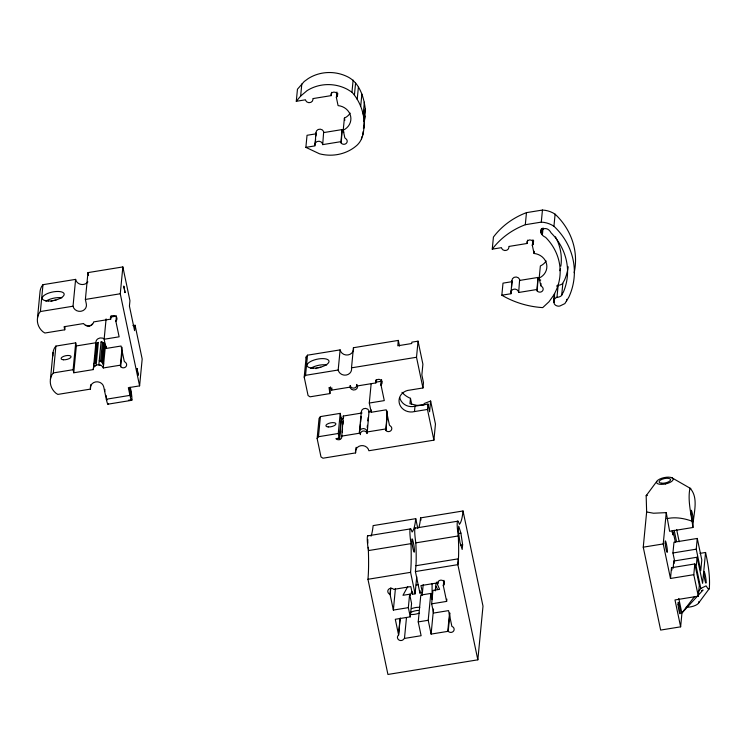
<?xml version="1.0" encoding="UTF-8"?>
<svg xmlns="http://www.w3.org/2000/svg" width="747" height="747" viewBox="0 0 747 747"><rect width="100%" height="100%" fill="white"/><g stroke="black" fill="none" stroke-linecap="round" stroke-linejoin="round"><path stroke-width="1.12" d="M422.092 595.452L422.092 592.007M432.083 583.472L432.083 599.58L430.795 593.445L420.804 595.07L418.227 621.906L421.121 635.716L404.472 638.424L403.632 639.227A3.39 3.119 5.5 0 1 398.571 639.731A3.39 3.119 5.5 0 1 398.599 635.043L400.243 617.984M323.853 132.555L342.098 129.586L340.931 141.659L322.695 144.629L323.684 131.621A3.996 3.67 5.5 0 0 315.934 132.882L316.149 133.806L307.036 135.291L305.868 147.364L319.529 153.798A38.909 35.707 5.5 0 0 357.234 145.039C366.768 135.814 362.809 120.781 365.283 109.062C363.91 97.287 359.671 83.496 348.7 77.361A37.733 34.633 5.5 0 0 308.212 78.584L304.178 81.535L297.455 89.22L296.288 101.303L305.495 99.799L305.682 100.537A3.81 3.492 5.5 0 0 312.984 99.351L312.862 98.604L331.266 95.607L331.584 92.311M363.985 128.082L365.283 109.062M527.55 240.16L527.233 243.457L508.828 246.454L508.95 247.201A3.81 3.492 5.5 0 1 501.648 248.387L501.461 247.649L492.254 249.153L493.422 237.07A76.437 70.143 5.5 0 1 526.467 212.643L542.453 210.047A23.372 21.448 5.5 0 1 555.105 214.174L553.938 226.248A70.339 64.559 5.5 0 1 568.822 297.175L564.863 303.599L560.054 305.934A4.734 4.342 5.5 0 1 557.86 306.121L556.431 305.71A4.734 4.342 5.5 0 1 554.302 303.833L553.751 301.181A5.285 4.856 5.5 0 1 556.982 297.297A6.704 6.153 5.5 0 0 561.333 295.747L563.462 291.928A61.73 56.651 5.5 0 0 551.062 232.831C545.982 223.157 534.703 232.224 545.637 237.378A54.326 49.862 5.5 0 1 553.359 295.644L548.961 301.807L542.705 307.615A85.924 78.855 5.5 0 1 501.835 295.214L503.002 283.141L512.125 281.656L511.9 280.732A3.996 3.67 5.5 0 1 519.651 279.471L518.661 292.479L536.897 289.509L538.064 277.436L519.828 280.405M368.075 535.795A16.966 1.858 80.8 0 0 368.374 550.586A173.584 19.002 80.8 0 1 367.954 579.28L387.926 674.457L477.837 659.825L457.864 564.648L458.509 557.299A123.918 13.567 80.8 0 0 458.275 535.954A16.966 1.858 80.8 0 1 459.396 524.329A176.012 19.273 80.8 0 0 463.028 510.976L420.57 517.886A176.012 19.273 80.8 0 1 418.815 527.606M37.49 318.091L40.077 291.255A16.966 15.575 5.5 0 1 41.636 286.493L42.981 284.691L75.615 279.378A6.788 6.228 5.5 0 0 80.909 284.383A6.788 6.228 5.5 0 0 87.894 281.871M65.064 326.43L64.737 329.791L44.904 333.013L42.915 331.752A16.966 15.575 5.5 0 1 39.049 313.329L40.394 311.527L42.981 284.691M50.413 379.485L53 352.649M108.25 403.548A8.488 0.924 80.8 0 1 106.317 399.225L103.74 386.946A6.788 6.228 5.5 0 0 95.793 381.885A6.788 6.228 5.5 0 0 90.424 389.112L57.827 394.416L55.838 393.146A16.966 15.575 5.5 0 1 51.973 374.733L53.317 372.921L55.904 346.085L75.699 342.864L76.343 345.936L73.757 372.772L93.291 369.588A5.145 4.725 5.5 0 1 95.242 365.685L97.446 364.788L100.182 365.246M132.91 325.617L135.095 325.262L134.581 330.632L129.427 306.065L129.941 300.696L122.853 266.931L87.969 272.608L85.382 299.444L86.344 304.048A6.788 6.228 5.5 0 1 80.975 311.275A6.788 6.228 5.5 0 1 73.029 306.214L75.615 279.378M73.757 372.772L73.113 369.7L75.699 342.864M90.424 389.112L90.854 384.64M93.291 369.588L95.877 342.761A5.145 4.725 5.5 0 1 97.829 338.849L100.033 337.952L102.451 338.092A5.145 4.725 5.5 0 1 103.581 338.55M94.71 363.359L96.606 344.395L98.333 342.425L96.139 365.236L95.074 366.077M95.037 363.173L95.252 360.96M95.569 357.645L95.989 353.228M96.204 351.015L96.606 344.395M94.804 363.182L95.467 362.052L97.278 343.265M103.282 367.963L105.476 345.161A5.145 4.725 5.5 0 0 102.068 342.117L101.05 341.986L98.856 364.788L99.874 364.928A5.145 4.725 5.5 0 1 103.282 367.963L120.379 365.18L122.097 347.29M102.386 342.434L103.469 343.284L101.657 362.062L100.574 361.221L102.386 342.434L101.05 341.986M120.379 365.18L120.697 366.721A3.39 3.119 5.5 0 0 125.804 366.824A3.39 3.119 5.5 0 0 125.16 362.164L124.282 361.371L121.061 346.02L106.074 348.457L104.141 339.25L106.102 318.913M102.358 363.201L104.169 344.414L103.469 343.284M102.628 363.023L104.403 344.675M106.074 348.457L106.298 346.197M64.737 329.791L64.093 326.719L83.627 323.544A5.397 4.949 5.5 0 0 86.064 325.589L89.313 325.991L92.18 324.6A5.397 4.949 5.5 0 0 93.618 321.91L110.715 319.128L111.042 315.776M104.711 391.549L104.916 389.355M115.906 321.462L116.448 315.869M128.521 400.243L131.892 399.692A8.488 0.924 80.8 0 1 129.959 395.378L128.353 387.702L139.596 385.872L120.267 293.767L122.853 266.931M120.697 366.721L122.209 351.062M139.596 385.872L142.182 359.036L135.095 325.262M296.288 101.303L300.649 96.074L301.807 83.991M305.868 147.364L314.991 145.88L315.934 132.882M315.094 144.787L315.626 139.297M315.944 136.001L316.149 133.806M330.538 386.871L329.894 393.585L310.061 396.816L308.072 395.546L304.206 377.123L306.139 357.001L307.484 355.189L340.118 349.885A6.788 6.228 5.5 0 0 348.065 354.937A6.788 6.228 5.5 0 0 353.443 347.719L398.319 340.408L399.505 346.085M304.206 377.123L305.551 375.321L307.484 355.189M340.931 141.659L341.258 143.191A3.39 3.119 5.5 0 0 346.356 143.293A3.39 3.119 5.5 0 0 345.712 138.634L344.834 137.85L343.228 130.174A14.146 12.979 5.5 0 0 350.642 116.271A14.146 12.979 5.5 0 0 338.074 105.607L336.374 97.521L336.906 92.04M336.374 97.521L337.28 93.627M336.962 96.923L337.569 94.01M337.355 96.204L337.747 93.216M341.258 143.191L342.098 129.586M343.228 130.174L344.386 118.101A14.146 12.979 5.5 0 0 350.166 113.133M401.989 392.324A21.971 20.16 5.5 0 0 410.476 398.338L409.954 403.707L416.873 405.36L423.969 404.893L424.1 403.557L430.627 401.027L435.454 424.053L433.904 440.16L368.897 450.74A6.788 6.228 5.5 0 0 360.95 445.679A6.788 6.228 5.5 0 0 355.572 452.906L322.984 458.21L320.995 456.94L317.13 438.526L319.072 418.395L320.416 416.593L340.202 413.371L341.482 419.459L339.549 439.581L338.27 433.493L340.202 413.371M317.13 438.526L318.474 436.715L320.416 416.593M364.125 121.135C363.322 110.519 359.074 100.126 351.968 92.18L353.135 80.106M354.423 95.009L355.591 82.936M357.215 99.342L358.383 87.268M376.189 379.569L375.872 382.922L357.103 385.975L356.786 384.444A3.39 3.119 5.5 0 1 354.097 388.057A3.39 3.119 5.5 0 1 350.128 385.527L350.446 387.067L331.687 390.121L331.901 387.88M360.717 106.111L361.884 94.038M353.443 347.719L351.501 367.841A6.788 6.228 5.5 0 1 346.132 375.069A6.788 6.228 5.5 0 1 338.186 370.008L340.118 349.885M363.21 114.226L364.368 102.143M361.473 139.063L361.679 136.869M362.799 134.927L363.117 131.631M363.434 128.344L363.649 126.15M341.174 417.975L339.231 438.097L335.907 438.638A3.39 3.119 5.5 0 0 339.11 439.712L339.95 439.46A3.39 3.119 5.5 0 0 341.678 437.705L343.293 416.042L362.052 412.988M342.21 432.111L342.537 428.759M342.966 424.287L343.284 420.935M355.572 452.906L356.114 447.313M359.372 432.28L361.305 412.157A3.996 3.67 5.5 0 1 369.065 410.887L367.291 431.943L367.122 431.019A3.996 3.67 5.5 0 0 359.372 432.28L359.587 433.204M360.017 428.731L360.456 424.259M360.67 422.018L361.203 416.424M387.254 411.093L385.854 430.515A3.39 3.119 5.5 0 0 390.952 430.617A3.39 3.119 5.5 0 0 390.317 425.958L389.439 425.164L386.218 409.814L371.231 412.26L369.298 403.044L371.128 384.033M367.207 427.564L367.421 425.323M367.851 420.85L368.168 417.498M371.231 412.26L371.446 410.019M369.298 403.044L384.285 400.607L380.979 384.845L381.409 380.372M381.063 385.256L381.596 379.663M385.854 430.515L387.366 414.856M398.319 340.408L397.796 345.777L411.718 343.517L411.849 342.173L418.059 341.164L422.895 364.191L421.859 374.919L423.474 382.595L422.951 387.964L409.963 390.074A11.952 10.962 5.5 0 0 399.234 402.932A11.952 10.962 5.5 0 0 414.473 411.569L427.461 409.459L427.984 404.09L414.996 406.2A11.952 10.962 5.5 0 1 399.748 397.572M407.741 586.6L402.969 595.303L409.636 594.22L408.338 607.638L393.361 610.075L390.046 594.313L390.597 588.627M390.139 594.724L390.793 587.898M422.951 387.964L416.509 357.262L418.059 341.164M393.361 610.075L395.434 588.459M414.473 411.569L414.996 406.2M398.515 634.633L400.047 618.712M404.472 638.424L406.443 617.956M430.627 401.027L429.59 411.765L427.984 404.09M398.599 635.043L395.294 619.282L410.271 616.845L411.569 603.427L409.636 594.22M416.733 576.777L415.089 593.837L412.428 594.267L412.643 591.997M423.185 584.677L422.41 592.642L419.917 593.053L420.131 590.774M436.472 582.146L439.6 589.336L432.943 590.419L431.654 603.837L433.587 613.054L448.564 610.616L451.879 626.378A3.39 3.119 5.5 0 1 453.578 631.094A3.39 3.119 5.5 0 1 448.209 631.308L431.112 634.091L428.208 620.281L430.795 593.445M431.112 634.091L433.521 609.066M435.277 590.868L435.931 584.042M431.654 603.837L446.631 601.4L443.326 585.639L443.765 581.091M443.41 586.05L443.961 580.363M446.631 601.4L446.855 599.131M447.761 631.383L449.517 613.184M448.209 631.308L449.955 613.11M462.626 544.768L462.178 549.465L459.993 542.509L458.266 530.856L458.723 526.159L460.899 533.115L462.626 544.768L460.404 545.133M501.835 295.214L510.957 293.73L511.9 280.732M510.957 293.73L511.275 290.443M511.592 287.147L512.125 281.656M477.837 659.825L483.001 606.153L463.028 510.976M492.254 249.153A76.437 70.143 5.5 0 1 525.309 224.716L526.467 212.643M536.897 289.509L537.224 291.041A3.39 3.119 5.5 0 0 542.322 291.143A3.39 3.119 5.5 0 0 541.687 286.484L540.8 285.699L539.194 278.024A14.146 12.979 5.5 0 0 546.608 264.121A14.146 12.979 5.5 0 0 534.04 253.466L532.34 245.371L532.872 239.89M532.434 245.791L532.956 240.301M532.34 245.371L533.349 240.385M532.928 244.773L533.647 240.758M534.04 253.466L534.254 251.263M525.309 224.716L541.286 222.12L542.453 210.047M540.893 231.411L541.099 229.217M540.921 232.308L541.127 230.113M541.202 233.167L541.622 228.778M541.706 233.932L542.238 228.451M542.415 234.558L543.05 227.975M537.224 291.041L538.064 277.436M539.194 278.024L540.361 265.951A14.146 12.979 5.5 0 0 546.132 260.983M540.8 285.699L541.015 283.505M553.723 302.04L554.47 294.169M553.807 302.535L554.657 293.758M554.321 299.902L554.638 296.615M556.982 297.297L558.149 285.223A6.704 6.153 5.5 0 0 562.491 283.664L564.62 279.854A61.73 56.651 5.5 0 0 568.215 266.8M561.679 295.42L562.836 283.346M566.45 301.545L566.665 299.351M701.452 590.737L703.076 590.018L681.955 612.979L680.629 626.826L660.647 630.076L643.251 547.178L646.641 511.966L646.164 495.709L656.772 481.395M670.479 578.467L671.516 567.729L694.822 563.938L693.786 574.676L670.479 578.467L663.233 543.928L666.249 512.638L653.522 513.226L646.641 511.966M672.085 532.359L673.28 532.294L673.028 534.936L672.179 530.734M674.597 560.894L672.935 552.976L673.971 542.238L697.278 538.447L701.788 559.933L700.751 570.671L696.241 549.176L697.278 538.447M673.103 568.336L673.803 561.025L697.11 557.234L702.591 583.332L705.56 552.472L700.014 553.378M692.927 527.503C692.777 515.299 699.603 498.286 689.967 488.146C687.38 500.658 691.451 514.814 692.927 527.503L669.62 531.294L666.249 512.638M697.11 557.234L696.213 566.628L700.789 588.459L697.978 592.1M680.629 626.826L674.989 599.953L698.296 596.162L699.332 585.433L694.822 563.938M419.917 593.053L415.407 571.558L416.051 564.209A123.918 13.567 80.8 0 0 415.818 542.864A16.966 1.858 80.8 0 1 415.528 528.073M364.162 121.714L365.152 116.009M698.688 602.941L709.295 588.617C710.238 576.544 708.184 564.246 705.56 552.472M437.901 582.184L437.779 583.799L437.901 582.184A3.39 3.119 5.5 0 1 443.008 580.699A3.39 3.119 5.5 0 1 443.326 585.639M533.33 244.054C534.749 240.179 528.241 238.162 526.915 241.925L527.233 243.457M409.673 595.807L411.793 591.941M91.536 325.048L92.189 324.03M55.904 346.085L54.559 347.897A16.966 15.575 5.5 0 0 52.916 355.983M678.78 598.459L681.843 613.044L694.477 596.648M300.649 96.074L307.045 90.658A37.733 34.633 5.5 0 1 347.542 89.435L351.968 92.18M646.164 495.709L646.678 495.186L647.369 495.588M709.295 588.617L708.782 589.15L707.932 588.655L706.074 585.863L700.789 588.459M95.467 362.052L96.522 361.212L95.635 361.66A5.145 4.725 5.5 0 0 93.683 365.563M91.162 325.328L89.351 326.187L87.306 325.953M45.941 301.2L46.323 300.91A11.205 4.277 -11.9 0 1 61.852 297.829M310.771 368.346L311.154 368.056A11.205 4.277 -11.9 0 1 326.691 364.975M98.333 342.425L97.446 342.873A5.145 4.725 5.5 0 0 95.485 346.785L96.634 346.599M341.482 419.459L341.893 419.338A3.39 3.119 5.5 0 0 343.218 418.301M85.382 299.444L120.267 293.767M40.394 311.527L73.029 306.214M110.491 317.083L115.841 316.214M104.141 339.25L119.128 336.813L115.822 321.051A3.39 3.119 5.5 0 0 115.496 316.112A3.39 3.119 5.5 0 0 110.388 317.596L110.715 319.128M76.343 345.936L95.877 342.761M105.476 345.161L104.337 345.338L104.169 344.414M102.526 364.125L103.674 363.938A5.145 4.725 5.5 0 0 100.257 360.904L99.248 360.764L100.574 361.221M53.317 372.921L73.113 369.7M106.317 399.225L129.959 395.378M107.876 404.192L131.752 400.299M305.551 375.321L338.186 370.008M351.501 367.841L416.509 357.262M375.517 382.221L381.941 381.175M368.71 411.905L371.511 411.448M318.474 436.715L338.27 433.493M341.351 436.173L360.11 433.12L360.437 434.651A3.39 3.119 5.5 0 1 363.117 431.038A3.39 3.119 5.5 0 1 367.094 433.568L366.768 432.027L385.536 428.983M417.778 528.344L415.743 518.679L373.127 525.608A184.135 20.16 80.8 0 1 371.016 536.197M367.599 535.879L410.691 528.857M415.043 528.157L457.976 521.163M458.677 533.479L460.899 533.115M368.374 550.586L410.99 543.648A16.966 1.858 80.8 0 1 412.111 532.023A184.135 20.16 80.8 0 0 415.743 518.679M415.818 542.864L458.275 535.954M666.968 518.651C675.139 516.793 683.766 518.25 691.563 521.014M415.967 565.712L458.425 558.803M367.954 579.28L410.579 572.342A173.584 19.002 80.8 0 0 410.99 543.648M415.407 571.558L457.864 564.648A123.918 13.567 80.8 0 0 458.397 559.363M643.251 547.178L663.233 543.928M416.172 585.013L418.395 584.658M437.583 582.875L420.935 585.583L422.41 592.642M672.935 552.976L696.241 549.176M418.227 621.906L428.208 620.281M671.768 477.697L690.816 488.631M85.821 325.066L86.839 325.804M436.164 586.218L437.509 589.299M350.091 387.123L350.278 387.861A3.81 3.492 5.5 0 0 357.589 386.666L357.458 385.919M361.305 412.157L361.529 413.072M693.786 574.676L698.296 596.162M676.633 529.474L679.21 541.752M674.158 530.258L676.502 541.416M673.28 532.294L675.391 542.341M673.803 561.025L674.28 563.294M671.516 567.729L671.992 569.998M427.461 409.459L433.904 440.16M410.476 398.338L411.662 404.015M344.386 118.101L344.853 120.295M420.57 517.886L421.028 520.043M331.266 95.607L330.949 94.075C332.144 90.742 337.821 91.825 337.532 95.411M375.872 382.922L375.545 381.39A3.39 3.119 5.5 0 1 380.653 379.906A3.39 3.119 5.5 0 1 380.979 384.845M410.579 572.342L415.089 593.837M412.428 594.267L410.813 586.591L393.716 589.374A3.39 3.119 5.5 0 0 388.347 589.598A3.39 3.119 5.5 0 0 390.046 594.313M408.338 607.638L410.271 616.845M343.293 416.042L343.611 417.582M331.687 390.121L331.369 388.58A3.39 3.119 5.5 0 0 329.044 387.478L329.894 393.585M306.139 357.001L306.597 359.167M87.969 272.608L88.548 275.372M518.661 292.479L518.493 291.545A3.996 3.67 5.5 0 0 510.743 292.815M322.695 144.629L322.527 143.695A3.996 3.67 5.5 0 0 314.776 144.965M129.987 387.235L130.66 391.372A4.417 0.486 80.8 0 1 131.08 396.255A4.417 0.486 80.8 0 1 130.043 393.408A4.417 0.486 80.8 0 1 129.446 388.029M51.095 301.527A5.089 1.942 -11.9 0 1 52.159 301.041M53.382 300.639A5.089 1.942 -11.9 0 1 55.969 300.219M130.604 388.664A8.488 0.924 80.8 0 1 131.892 399.692M107.12 399.925A4.417 0.486 80.8 0 1 106.914 399.374M106.476 397.609A4.417 0.486 80.8 0 1 106.074 395.387M541.286 222.12A23.372 21.448 5.5 0 1 553.938 226.248M540.707 280.069A3.39 3.119 5.5 0 1 538.382 278.967M555.105 214.174A70.339 64.559 5.5 0 1 574.172 272.664M556.571 286.12A5.285 4.856 5.5 0 1 558.149 285.223M560.437 268.444A54.326 49.862 5.5 0 1 559.933 270.703M555.441 236.808A54.326 49.862 5.5 0 1 560.838 266.156M343.872 132.042A3.39 3.119 5.5 0 1 342.415 131.117M315.925 368.673A5.089 1.942 -11.9 0 1 316.989 368.187M318.213 367.795A5.089 1.942 -11.9 0 1 320.799 367.365M419.198 613.138A8.488 3.24 -11.9 0 1 410.878 614.492M411.429 608.684A8.488 3.24 -11.9 0 1 419.758 607.33M368.588 549.969A14.258 1.559 80.8 0 1 368.243 547.318M367.86 543.144A14.258 1.559 80.8 0 1 367.832 539.549M410.299 612.568A8.488 3.24 -11.9 0 1 418.423 610.392M698.828 601.55A8.488 3.24 -11.9 0 1 691.162 606.769L689.425 607.05A8.488 3.24 -11.9 0 1 686.176 607.152M123.815 286.213L125.048 292.572L123.815 286.213M137.056 368.523L138.186 375.106L137.056 368.523M665.39 483.953L663.653 484.243A8.488 3.24 -11.9 0 1 657.958 480.134A8.488 3.24 -11.9 0 1 672.076 477.837A8.488 3.24 -11.9 0 1 665.39 483.953M48.191 301.004A11.205 4.277 -11.9 0 0 64.177 294.057A11.205 4.277 -11.9 0 0 47.22 293.646A11.205 4.277 -11.9 0 0 48.191 301.004M63.42 359.783A5.089 1.942 -11.9 0 0 71.077 356.823A5.089 1.942 -11.9 0 0 63.756 356.3A5.089 1.942 -11.9 0 0 63.42 359.783M313.021 368.15A11.205 4.277 -11.9 0 0 329.007 361.203A11.205 4.277 -11.9 0 0 312.05 360.792A11.205 4.277 -11.9 0 0 313.021 368.15M328.25 426.939A5.089 1.942 -11.9 0 0 335.907 423.979A5.089 1.942 -11.9 0 0 328.587 423.446A5.089 1.942 -11.9 0 0 328.25 426.939M411.914 541.538A6.788 0.747 80.8 0 0 414.146 552.173A6.788 0.747 80.8 0 0 413.418 542.826A6.788 0.747 80.8 0 0 411.914 541.538M661.777 483.234A5.855 2.232 -11.9 0 0 670.591 479.826A5.855 2.232 -11.9 0 0 662.169 479.229A5.855 2.232 -11.9 0 0 661.777 483.234M678.071 604.594A5.855 0.644 80.8 0 0 679.994 613.773A5.855 0.644 80.8 0 0 679.368 605.714A5.855 0.644 80.8 0 0 678.071 604.594M665.185 543.19A5.855 0.644 80.8 0 0 667.118 552.369A5.855 0.644 80.8 0 0 666.483 544.311A5.855 0.644 80.8 0 0 665.185 543.19M691.078 512.563A5.855 0.644 80.8 0 0 693.011 521.733A5.855 0.644 80.8 0 0 692.376 513.675A5.855 0.644 80.8 0 0 691.078 512.563M703.963 573.967A5.855 0.644 80.8 0 0 705.887 583.136A5.855 0.644 80.8 0 0 705.261 575.078A5.855 0.644 80.8 0 0 703.963 573.967"/></g></svg>
